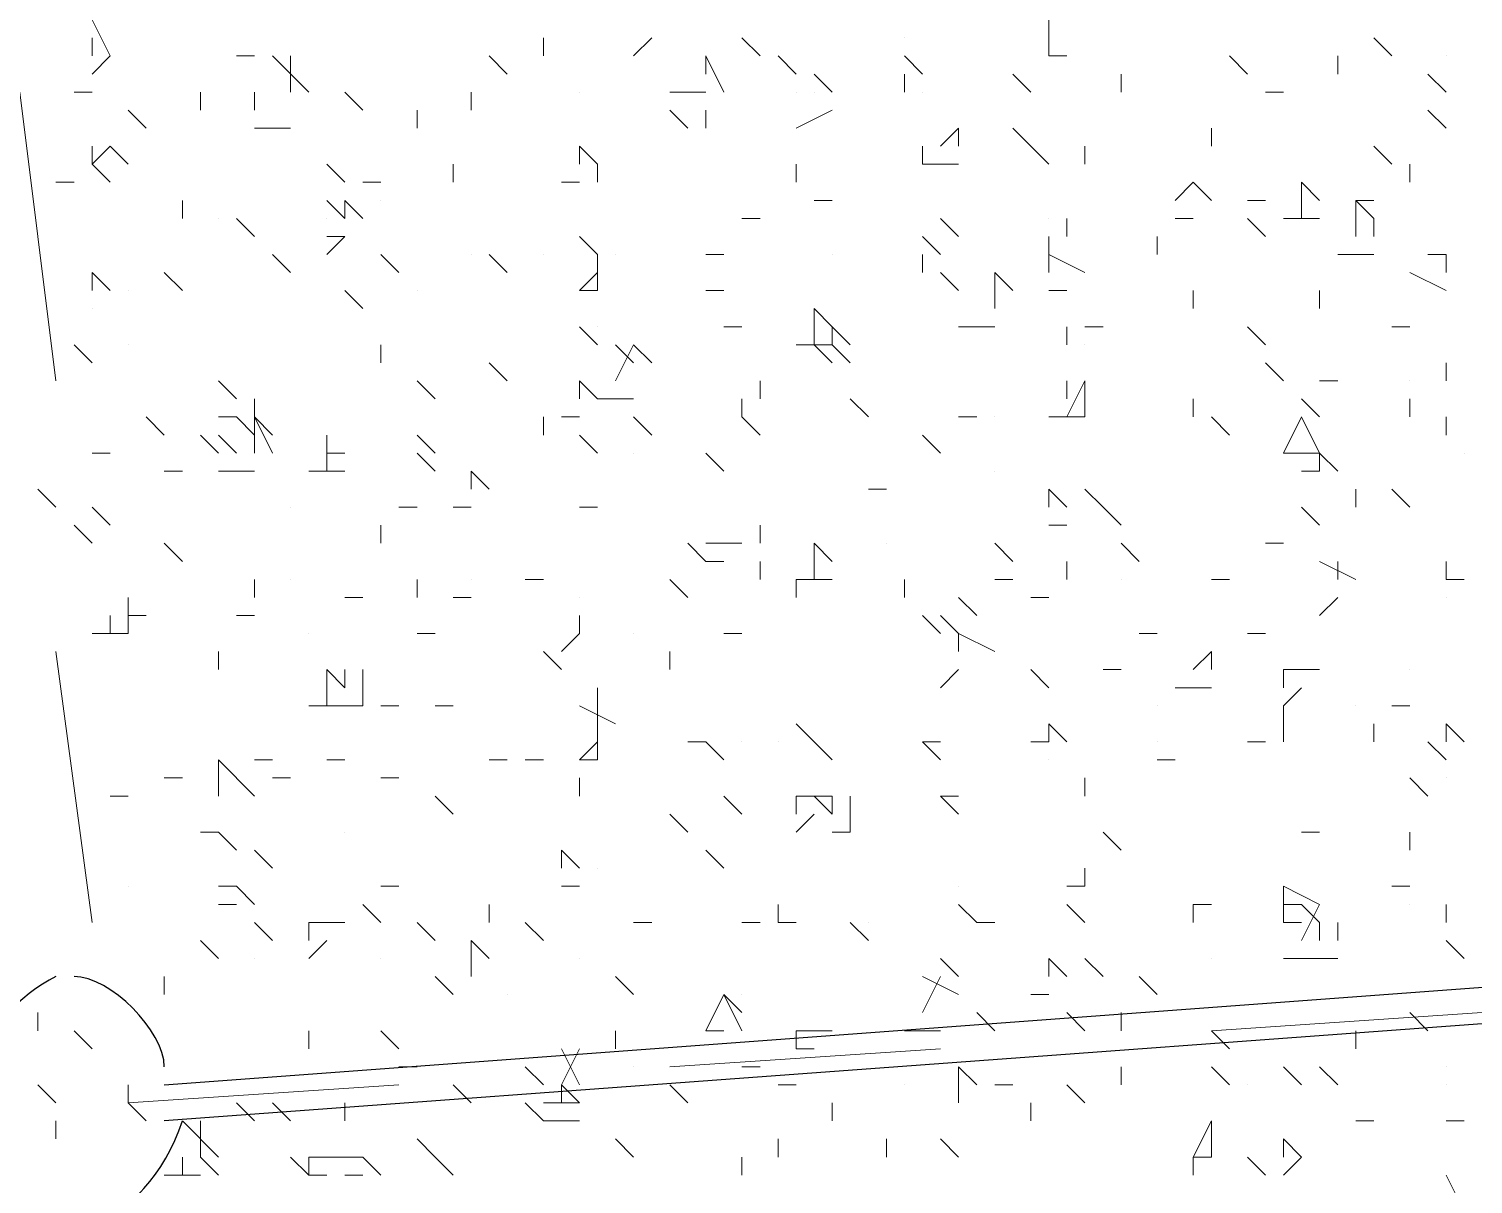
# Model space of a CAD drawing. Header units: millimetres. Extents: x 2928 to 3112, y 1220 to 1280.
# Drawn here: x 3000.6972 to 3000.9638, y 1264.4723 to 1264.6856 of the extents above; entities that cross this region are included whole.
import ezdxf

# ---------------------------------------------------------------- set-up
doc = ezdxf.new("R2010")
doc.units = ezdxf.units.MM

msp = doc.modelspace()

# ---------------------------------------------------------------- linework, layer by layer
at = {"color": 253, "linetype": 'Continuous', "lineweight": -2, "true_color": 0x9a9a9a}
for points in [[(3000.72217, 1264.49062), (3001.62218, 1264.55729), (3001.48551, 1266.46398), (3001.1255, 1266.43731), (3001.17217, 1265.82397), (3000.60883, 1265.78064)], [(3000.68883, 1264.47729), (2999.78549, 1264.41395), (2999.92549, 1262.50726), (3000.28216, 1262.53393), (3000.23883, 1263.14727), (3000.79883, 1263.18727), (3001.36218, 1263.2306), (3001.40884, 1262.61726), (3001.76551, 1262.64393), (3001.62551, 1264.55062), (3000.72217, 1264.48395)]]:
    msp.add_lwpolyline(points, dxfattribs=at)
at = {"color": 92, "linetype": 'Continuous', "lineweight": 5, "true_color": 0x00b800}
for points in [[(3000.70883, 1264.68729), (3000.71217, 1264.68062), (3000.71217, 1264.68062)], [(3000.8855, 1264.68729), (3000.8855, 1264.68396), (3000.8855, 1264.68396)], [(3000.70883, 1264.68396), (3000.70883, 1264.68062), (3000.70883, 1264.68062)], [(3000.79217, 1264.68062), (3000.79217, 1264.68396), (3000.79217, 1264.68396)], [(3000.80883, 1264.68062), (3000.81217, 1264.68396), (3000.81217, 1264.68396)], [(3000.83217, 1264.68062), (3000.82883, 1264.68396), (3000.82883, 1264.68396)], [(3000.8855, 1264.68062), (3000.8855, 1264.68396), (3000.8855, 1264.68396)], [(3000.94884, 1264.68062), (3000.9455, 1264.68396), (3000.9455, 1264.68396)], [(3000.70883, 1264.67729), (3000.71217, 1264.68062), (3000.71217, 1264.68062)], [(3000.73883, 1264.68062), (3000.7355, 1264.68062), (3000.7355, 1264.68062)], [(3000.74217, 1264.68062), (3000.74883, 1264.67396), (3000.74883, 1264.67396)], [(3000.7455, 1264.68062), (3000.7455, 1264.67396), (3000.7455, 1264.67396)], [(3000.7855, 1264.67729), (3000.78217, 1264.68062), (3000.78217, 1264.68062)], [(3000.82217, 1264.68062), (3000.8255, 1264.67396), (3000.8255, 1264.67396)], [(3000.82217, 1264.68062), (3000.82217, 1264.67729), (3000.82217, 1264.67729)], [(3000.83883, 1264.67729), (3000.8355, 1264.68062), (3000.8355, 1264.68062)], [(3000.86217, 1264.67729), (3000.85883, 1264.68062), (3000.85883, 1264.68062)], [(3000.8855, 1264.68062), (3000.88883, 1264.68062), (3000.88883, 1264.68062)], [(3000.92217, 1264.67729), (3000.91884, 1264.68062), (3000.91884, 1264.68062)], [(3000.93884, 1264.67729), (3000.93884, 1264.68062), (3000.93884, 1264.68062)], [(3000.84217, 1264.67729), (3000.8455, 1264.67396), (3000.8455, 1264.67396)], [(3000.85883, 1264.67396), (3000.85883, 1264.67729), (3000.85883, 1264.67729)], [(3000.88217, 1264.67396), (3000.87883, 1264.67729), (3000.87883, 1264.67729)], [(3000.89884, 1264.67396), (3000.89884, 1264.67729), (3000.89884, 1264.67729)], [(3000.95884, 1264.67396), (3000.9555, 1264.67729), (3000.9555, 1264.67729)], [(3000.70883, 1264.67396), (3000.7055, 1264.67396), (3000.7055, 1264.67396)], [(3000.72883, 1264.67062), (3000.72883, 1264.67396), (3000.72883, 1264.67396)], [(3000.73883, 1264.67062), (3000.73883, 1264.67396), (3000.73883, 1264.67396)], [(3000.75883, 1264.67062), (3000.7555, 1264.67396), (3000.7555, 1264.67396)], [(3000.77883, 1264.67062), (3000.77883, 1264.67396), (3000.77883, 1264.67396)], [(3000.81883, 1264.67396), (3000.8155, 1264.67396), (3000.8155, 1264.67396)], [(3000.81883, 1264.67396), (3000.82217, 1264.67396), (3000.82217, 1264.67396)], [(3000.92884, 1264.67396), (3000.9255, 1264.67396), (3000.9255, 1264.67396)], [(3000.71883, 1264.66729), (3000.7155, 1264.67062), (3000.7155, 1264.67062)], [(3000.76883, 1264.66729), (3000.76883, 1264.67062), (3000.76883, 1264.67062)], [(3000.81883, 1264.66729), (3000.8155, 1264.67062), (3000.8155, 1264.67062)], [(3000.82217, 1264.66729), (3000.82217, 1264.67062), (3000.82217, 1264.67062)], [(3000.83883, 1264.66729), (3000.8455, 1264.67062), (3000.8455, 1264.67062)], [(3000.95884, 1264.66729), (3000.9555, 1264.67062), (3000.9555, 1264.67062)], [(3000.73883, 1264.66729), (3000.7455, 1264.66729), (3000.7455, 1264.66729)], [(3000.86883, 1264.66729), (3000.8655, 1264.66396), (3000.8655, 1264.66396)], [(3000.86883, 1264.66729), (3000.86883, 1264.66396), (3000.86883, 1264.66396)], [(3000.88217, 1264.66396), (3000.87883, 1264.66729), (3000.87883, 1264.66729)], [(3000.9155, 1264.66396), (3000.9155, 1264.66729), (3000.9155, 1264.66729)], [(3000.71217, 1264.66396), (3000.70883, 1264.66062), (3000.70883, 1264.66062)], [(3000.70883, 1264.66062), (3000.70883, 1264.66396), (3000.70883, 1264.66396)], [(3000.71217, 1264.66396), (3000.7155, 1264.66062), (3000.7155, 1264.66062)], [(3000.79883, 1264.66396), (3000.80217, 1264.66062), (3000.80217, 1264.66062)], [(3000.79883, 1264.66396), (3000.79883, 1264.66062), (3000.79883, 1264.66062)], [(3000.86217, 1264.66062), (3000.86217, 1264.66396), (3000.86217, 1264.66396)], [(3000.8855, 1264.66062), (3000.88217, 1264.66396), (3000.88217, 1264.66396)], [(3000.89217, 1264.66062), (3000.89217, 1264.66396), (3000.89217, 1264.66396)], [(3000.94884, 1264.66062), (3000.9455, 1264.66396), (3000.9455, 1264.66396)], [(3000.70883, 1264.66062), (3000.71217, 1264.65729), (3000.71217, 1264.65729)], [(3000.7555, 1264.65729), (3000.75217, 1264.66062), (3000.75217, 1264.66062)], [(3000.7755, 1264.65729), (3000.7755, 1264.66062), (3000.7755, 1264.66062)], [(3000.80217, 1264.65729), (3000.80217, 1264.66062), (3000.80217, 1264.66062)], [(3000.83883, 1264.65729), (3000.83883, 1264.66062), (3000.83883, 1264.66062)], [(3000.86217, 1264.66062), (3000.86883, 1264.66062), (3000.86883, 1264.66062)], [(3000.95217, 1264.65729), (3000.95217, 1264.66062), (3000.95217, 1264.66062)], [(3000.7055, 1264.65729), (3000.70217, 1264.65729), (3000.70217, 1264.65729)], [(3000.76217, 1264.65729), (3000.75883, 1264.65729), (3000.75883, 1264.65729)], [(3000.7955, 1264.65729), (3000.79883, 1264.65729), (3000.79883, 1264.65729)], [(3000.91217, 1264.65729), (3000.90884, 1264.65396), (3000.90884, 1264.65396)], [(3000.91217, 1264.65729), (3000.9155, 1264.65396), (3000.9155, 1264.65396)], [(3000.93217, 1264.65729), (3000.9355, 1264.65396), (3000.9355, 1264.65396)], [(3000.93217, 1264.65729), (3000.93217, 1264.65062), (3000.93217, 1264.65062)], [(3000.7255, 1264.65062), (3000.7255, 1264.65396), (3000.7255, 1264.65396)], [(3000.75217, 1264.65396), (3000.7555, 1264.65062), (3000.7555, 1264.65062)], [(3000.7555, 1264.65396), (3000.75883, 1264.65062), (3000.75883, 1264.65062)], [(3000.7555, 1264.65396), (3000.7555, 1264.65062), (3000.7555, 1264.65062)], [(3000.8455, 1264.65396), (3000.84217, 1264.65396), (3000.84217, 1264.65396)], [(3000.9255, 1264.65396), (3000.92217, 1264.65396), (3000.92217, 1264.65396)], [(3000.94217, 1264.65396), (3000.9455, 1264.65062), (3000.9455, 1264.65062)], [(3000.94217, 1264.65396), (3000.94217, 1264.64729), (3000.94217, 1264.64729)], [(3000.9455, 1264.65396), (3000.94217, 1264.65396), (3000.94217, 1264.65396)], [(3000.73883, 1264.64729), (3000.7355, 1264.65062), (3000.7355, 1264.65062)], [(3000.83217, 1264.65062), (3000.82883, 1264.65062), (3000.82883, 1264.65062)], [(3000.86883, 1264.64729), (3000.8655, 1264.65062), (3000.8655, 1264.65062)], [(3000.88883, 1264.64729), (3000.88883, 1264.65062), (3000.88883, 1264.65062)], [(3000.90884, 1264.65062), (3000.91217, 1264.65062), (3000.91217, 1264.65062)], [(3000.9255, 1264.64729), (3000.92217, 1264.65062), (3000.92217, 1264.65062)], [(3000.92884, 1264.65062), (3000.9355, 1264.65062), (3000.9355, 1264.65062)], [(3000.9455, 1264.64729), (3000.9455, 1264.65062), (3000.9455, 1264.65062)], [(3000.75217, 1264.64396), (3000.7555, 1264.64729), (3000.7555, 1264.64729)], [(3000.75217, 1264.64729), (3000.7555, 1264.64729), (3000.7555, 1264.64729)], [(3000.80217, 1264.64396), (3000.79883, 1264.64729), (3000.79883, 1264.64729)], [(3000.8655, 1264.64396), (3000.86217, 1264.64729), (3000.86217, 1264.64729)], [(3000.8855, 1264.64396), (3000.8855, 1264.64729), (3000.8855, 1264.64729)], [(3000.9055, 1264.64396), (3000.9055, 1264.64729), (3000.9055, 1264.64729)], [(3000.7455, 1264.64062), (3000.74217, 1264.64396), (3000.74217, 1264.64396)], [(3000.7655, 1264.64062), (3000.76217, 1264.64396), (3000.76217, 1264.64396)], [(3000.7855, 1264.64062), (3000.78217, 1264.64396), (3000.78217, 1264.64396)], [(3000.80217, 1264.64396), (3000.80217, 1264.63729), (3000.80217, 1264.63729)], [(3000.8255, 1264.64396), (3000.82217, 1264.64396), (3000.82217, 1264.64396)], [(3000.86217, 1264.64062), (3000.86217, 1264.64396), (3000.86217, 1264.64396)], [(3000.8855, 1264.64396), (3000.89217, 1264.64062), (3000.89217, 1264.64062)], [(3000.8855, 1264.64396), (3000.8855, 1264.64062), (3000.8855, 1264.64062)], [(3000.93884, 1264.64396), (3000.9455, 1264.64396), (3000.9455, 1264.64396)], [(3000.95884, 1264.64396), (3000.9555, 1264.64396), (3000.9555, 1264.64396)], [(3000.95884, 1264.64396), (3000.9555, 1264.64396), (3000.9555, 1264.64396)], [(3000.95884, 1264.64396), (3000.95884, 1264.64062), (3000.95884, 1264.64062)], [(3000.70883, 1264.64062), (3000.71217, 1264.63729), (3000.71217, 1264.63729)], [(3000.70883, 1264.64062), (3000.70883, 1264.63729), (3000.70883, 1264.63729)], [(3000.7255, 1264.63729), (3000.72217, 1264.64062), (3000.72217, 1264.64062)], [(3000.80217, 1264.64062), (3000.79883, 1264.63729), (3000.79883, 1264.63729)], [(3000.86883, 1264.63729), (3000.8655, 1264.64062), (3000.8655, 1264.64062)], [(3000.8755, 1264.64062), (3000.87883, 1264.63729), (3000.87883, 1264.63729)], [(3000.8755, 1264.64062), (3000.8755, 1264.63396), (3000.8755, 1264.63396)], [(3000.95217, 1264.64062), (3000.95884, 1264.63729), (3000.95884, 1264.63729)], [(3000.75883, 1264.63396), (3000.7555, 1264.63729), (3000.7555, 1264.63729)], [(3000.79883, 1264.63729), (3000.80217, 1264.63729), (3000.80217, 1264.63729)], [(3000.8255, 1264.63729), (3000.82217, 1264.63729), (3000.82217, 1264.63729)], [(3000.8855, 1264.63729), (3000.88883, 1264.63729), (3000.88883, 1264.63729)], [(3000.91217, 1264.63396), (3000.91217, 1264.63729), (3000.91217, 1264.63729)], [(3000.9355, 1264.63396), (3000.9355, 1264.63729), (3000.9355, 1264.63729)], [(3000.84217, 1264.63396), (3000.8455, 1264.63062), (3000.8455, 1264.63062)], [(3000.84217, 1264.63396), (3000.84217, 1264.62729), (3000.84217, 1264.62729)], [(3000.80217, 1264.62729), (3000.79883, 1264.63062), (3000.79883, 1264.63062)], [(3000.82883, 1264.63062), (3000.8255, 1264.63062), (3000.8255, 1264.63062)], [(3000.8455, 1264.63062), (3000.84883, 1264.62729), (3000.84883, 1264.62729)], [(3000.8455, 1264.63062), (3000.8455, 1264.62729), (3000.8455, 1264.62729)], [(3000.86883, 1264.63062), (3000.8755, 1264.63062), (3000.8755, 1264.63062)], [(3000.88883, 1264.62729), (3000.88883, 1264.63062), (3000.88883, 1264.63062)], [(3000.8955, 1264.63062), (3000.89217, 1264.63062), (3000.89217, 1264.63062)], [(3000.9255, 1264.62729), (3000.92217, 1264.63062), (3000.92217, 1264.63062)], [(3000.95217, 1264.63062), (3000.94884, 1264.63062), (3000.94884, 1264.63062)], [(3000.70883, 1264.62395), (3000.7055, 1264.62729), (3000.7055, 1264.62729)], [(3000.76217, 1264.62395), (3000.76217, 1264.62729), (3000.76217, 1264.62729)], [(3000.8055, 1264.62729), (3000.80883, 1264.62395), (3000.80883, 1264.62395)], [(3000.80883, 1264.62729), (3000.8055, 1264.62062), (3000.8055, 1264.62062)], [(3000.81217, 1264.62395), (3000.80883, 1264.62729), (3000.80883, 1264.62729)], [(3000.83883, 1264.62729), (3000.8455, 1264.62729), (3000.8455, 1264.62729)], [(3000.84217, 1264.62729), (3000.8455, 1264.62395), (3000.8455, 1264.62395)], [(3000.84883, 1264.62395), (3000.8455, 1264.62729), (3000.8455, 1264.62729)], [(3000.7855, 1264.62062), (3000.78217, 1264.62395), (3000.78217, 1264.62395)], [(3000.92884, 1264.62062), (3000.9255, 1264.62395), (3000.9255, 1264.62395)], [(3000.95884, 1264.62062), (3000.95884, 1264.62395), (3000.95884, 1264.62395)], [(3000.7355, 1264.61729), (3000.73217, 1264.62062), (3000.73217, 1264.62062)], [(3000.77217, 1264.61729), (3000.76883, 1264.62062), (3000.76883, 1264.62062)], [(3000.79883, 1264.62062), (3000.80217, 1264.61729), (3000.80217, 1264.61729)], [(3000.79883, 1264.62062), (3000.79883, 1264.61729), (3000.79883, 1264.61729)], [(3000.83217, 1264.61729), (3000.83217, 1264.62062), (3000.83217, 1264.62062)], [(3000.89217, 1264.62062), (3000.88883, 1264.61395), (3000.88883, 1264.61395)], [(3000.88883, 1264.61729), (3000.88883, 1264.62062), (3000.88883, 1264.62062)], [(3000.89217, 1264.62062), (3000.89217, 1264.61395), (3000.89217, 1264.61395)], [(3000.93884, 1264.62062), (3000.9355, 1264.62062), (3000.9355, 1264.62062)], [(3000.73883, 1264.61395), (3000.73883, 1264.61729), (3000.73883, 1264.61729)], [(3000.80217, 1264.61729), (3000.80883, 1264.61729), (3000.80883, 1264.61729)], [(3000.82883, 1264.61395), (3000.82883, 1264.61729), (3000.82883, 1264.61729)], [(3000.85217, 1264.61395), (3000.84883, 1264.61729), (3000.84883, 1264.61729)], [(3000.91217, 1264.61395), (3000.91217, 1264.61729), (3000.91217, 1264.61729)], [(3000.9355, 1264.61395), (3000.93217, 1264.61729), (3000.93217, 1264.61729)], [(3000.95217, 1264.61395), (3000.95217, 1264.61729), (3000.95217, 1264.61729)], [(3000.72217, 1264.61062), (3000.71883, 1264.61395), (3000.71883, 1264.61395)], [(3000.7355, 1264.61395), (3000.73217, 1264.61395), (3000.73217, 1264.61395)], [(3000.7355, 1264.61395), (3000.73883, 1264.61062), (3000.73883, 1264.61062)], [(3000.73883, 1264.61395), (3000.74217, 1264.60729), (3000.74217, 1264.60729)], [(3000.73883, 1264.61395), (3000.73883, 1264.60729), (3000.73883, 1264.60729)], [(3000.74217, 1264.61062), (3000.73883, 1264.61395), (3000.73883, 1264.61395)], [(3000.79217, 1264.61062), (3000.79217, 1264.61395), (3000.79217, 1264.61395)], [(3000.7955, 1264.61395), (3000.79883, 1264.61395), (3000.79883, 1264.61395)], [(3000.81217, 1264.61062), (3000.80883, 1264.61395), (3000.80883, 1264.61395)], [(3000.83217, 1264.61062), (3000.82883, 1264.61395), (3000.82883, 1264.61395)], [(3000.87217, 1264.61395), (3000.86883, 1264.61395), (3000.86883, 1264.61395)], [(3000.8855, 1264.61395), (3000.89217, 1264.61395), (3000.89217, 1264.61395)], [(3000.91884, 1264.61062), (3000.9155, 1264.61395), (3000.9155, 1264.61395)], [(3000.93217, 1264.61395), (3000.92884, 1264.60729), (3000.92884, 1264.60729)], [(3000.93217, 1264.61395), (3000.9355, 1264.60729), (3000.9355, 1264.60729)], [(3000.95884, 1264.61062), (3000.95884, 1264.61395), (3000.95884, 1264.61395)], [(3000.73217, 1264.60729), (3000.72883, 1264.61062), (3000.72883, 1264.61062)], [(3000.73217, 1264.61062), (3000.7355, 1264.60729), (3000.7355, 1264.60729)], [(3000.75217, 1264.60729), (3000.75217, 1264.61062), (3000.75217, 1264.61062)], [(3000.77217, 1264.60729), (3000.76883, 1264.61062), (3000.76883, 1264.61062)], [(3000.80217, 1264.60729), (3000.79883, 1264.61062), (3000.79883, 1264.61062)], [(3000.8655, 1264.60729), (3000.86217, 1264.61062), (3000.86217, 1264.61062)], [(3000.71217, 1264.60729), (3000.70883, 1264.60729), (3000.70883, 1264.60729)], [(3000.75217, 1264.60729), (3000.7555, 1264.60729), (3000.7555, 1264.60729)], [(3000.75217, 1264.60729), (3000.75217, 1264.60395), (3000.75217, 1264.60395)], [(3000.77217, 1264.60395), (3000.76883, 1264.60729), (3000.76883, 1264.60729)], [(3000.8255, 1264.60395), (3000.82217, 1264.60729), (3000.82217, 1264.60729)], [(3000.92884, 1264.60729), (3000.9355, 1264.60729), (3000.9355, 1264.60729)], [(3000.9355, 1264.60729), (3000.93884, 1264.60395), (3000.93884, 1264.60395)], [(3000.9355, 1264.60729), (3000.9355, 1264.60395), (3000.9355, 1264.60395)], [(3000.7255, 1264.60395), (3000.72217, 1264.60395), (3000.72217, 1264.60395)], [(3000.73217, 1264.60395), (3000.73883, 1264.60395), (3000.73883, 1264.60395)], [(3000.74883, 1264.60395), (3000.7555, 1264.60395), (3000.7555, 1264.60395)], [(3000.77883, 1264.60395), (3000.78217, 1264.60062), (3000.78217, 1264.60062)], [(3000.77883, 1264.60395), (3000.77883, 1264.60062), (3000.77883, 1264.60062)], [(3000.93217, 1264.60395), (3000.9355, 1264.60395), (3000.9355, 1264.60395)], [(3000.8555, 1264.60062), (3000.85217, 1264.60062), (3000.85217, 1264.60062)], [(3000.8855, 1264.60062), (3000.88883, 1264.59729), (3000.88883, 1264.59729)], [(3000.8855, 1264.60062), (3000.8855, 1264.59729), (3000.8855, 1264.59729)], [(3000.8955, 1264.59729), (3000.89217, 1264.60062), (3000.89217, 1264.60062)], [(3000.94217, 1264.59729), (3000.94217, 1264.60062), (3000.94217, 1264.60062)], [(3000.95217, 1264.59729), (3000.94884, 1264.60062), (3000.94884, 1264.60062)], [(3000.70883, 1264.59729), (3000.71217, 1264.59395), (3000.71217, 1264.59395)], [(3000.76883, 1264.59729), (3000.7655, 1264.59729), (3000.7655, 1264.59729)], [(3000.7755, 1264.59729), (3000.77883, 1264.59729), (3000.77883, 1264.59729)], [(3000.80217, 1264.59729), (3000.79883, 1264.59729), (3000.79883, 1264.59729)], [(3000.89884, 1264.59395), (3000.8955, 1264.59729), (3000.8955, 1264.59729)], [(3000.9355, 1264.59395), (3000.93217, 1264.59729), (3000.93217, 1264.59729)], [(3000.70883, 1264.59062), (3000.7055, 1264.59395), (3000.7055, 1264.59395)], [(3000.76217, 1264.59062), (3000.76217, 1264.59395), (3000.76217, 1264.59395)], [(3000.83217, 1264.59062), (3000.83217, 1264.59395), (3000.83217, 1264.59395)], [(3000.8855, 1264.59395), (3000.88883, 1264.59395), (3000.88883, 1264.59395)], [(3000.7255, 1264.58729), (3000.72217, 1264.59062), (3000.72217, 1264.59062)], [(3000.82217, 1264.58729), (3000.81883, 1264.59062), (3000.81883, 1264.59062)], [(3000.8255, 1264.59062), (3000.82217, 1264.59062), (3000.82217, 1264.59062)], [(3000.8255, 1264.59062), (3000.82883, 1264.59062), (3000.82883, 1264.59062)], [(3000.84217, 1264.59062), (3000.8455, 1264.58729), (3000.8455, 1264.58729)], [(3000.84217, 1264.59062), (3000.84217, 1264.58395), (3000.84217, 1264.58395)], [(3000.87883, 1264.58729), (3000.8755, 1264.59062), (3000.8755, 1264.59062)], [(3000.90217, 1264.58729), (3000.89884, 1264.59062), (3000.89884, 1264.59062)], [(3000.92884, 1264.59062), (3000.9255, 1264.59062), (3000.9255, 1264.59062)], [(3000.82217, 1264.58729), (3000.8255, 1264.58729), (3000.8255, 1264.58729)], [(3000.83217, 1264.58395), (3000.83217, 1264.58729), (3000.83217, 1264.58729)], [(3000.88883, 1264.58395), (3000.88883, 1264.58729), (3000.88883, 1264.58729)], [(3000.9355, 1264.58729), (3000.94217, 1264.58395), (3000.94217, 1264.58395)], [(3000.93884, 1264.58729), (3000.93884, 1264.58395), (3000.93884, 1264.58395)], [(3000.93884, 1264.58395), (3000.93884, 1264.58729), (3000.93884, 1264.58729)], [(3000.95884, 1264.58395), (3000.95884, 1264.58729), (3000.95884, 1264.58729)], [(3000.73883, 1264.58062), (3000.73883, 1264.58395), (3000.73883, 1264.58395)], [(3000.76883, 1264.58062), (3000.76883, 1264.58395), (3000.76883, 1264.58395)], [(3000.79217, 1264.58395), (3000.78883, 1264.58395), (3000.78883, 1264.58395)], [(3000.81883, 1264.58062), (3000.8155, 1264.58395), (3000.8155, 1264.58395)], [(3000.83883, 1264.58395), (3000.8455, 1264.58395), (3000.8455, 1264.58395)], [(3000.83883, 1264.58062), (3000.83883, 1264.58395), (3000.83883, 1264.58395)], [(3000.85883, 1264.58062), (3000.85883, 1264.58395), (3000.85883, 1264.58395)], [(3000.87883, 1264.58395), (3000.8755, 1264.58395), (3000.8755, 1264.58395)], [(3000.91884, 1264.58395), (3000.9155, 1264.58395), (3000.9155, 1264.58395)], [(3000.96217, 1264.58395), (3000.95884, 1264.58395), (3000.95884, 1264.58395)], [(3000.7155, 1264.58062), (3000.7155, 1264.57395), (3000.7155, 1264.57395)], [(3000.75883, 1264.58062), (3000.7555, 1264.58062), (3000.7555, 1264.58062)], [(3000.77883, 1264.58062), (3000.7755, 1264.58062), (3000.7755, 1264.58062)], [(3000.86883, 1264.58062), (3000.87217, 1264.57729), (3000.87217, 1264.57729)], [(3000.8855, 1264.58062), (3000.88217, 1264.58062), (3000.88217, 1264.58062)], [(3000.9355, 1264.57729), (3000.93884, 1264.58062), (3000.93884, 1264.58062)], [(3000.71217, 1264.57729), (3000.71217, 1264.57395), (3000.71217, 1264.57395)], [(3000.71883, 1264.57729), (3000.7155, 1264.57729), (3000.7155, 1264.57729)], [(3000.73883, 1264.57729), (3000.7355, 1264.57729), (3000.7355, 1264.57729)], [(3000.79883, 1264.57729), (3000.79883, 1264.57395), (3000.79883, 1264.57395)], [(3000.79883, 1264.57729), (3000.79883, 1264.57395), (3000.79883, 1264.57395)], [(3000.8655, 1264.57395), (3000.86217, 1264.57729), (3000.86217, 1264.57729)], [(3000.8655, 1264.57729), (3000.86883, 1264.57395), (3000.86883, 1264.57395)], [(3000.70883, 1264.57395), (3000.7155, 1264.57395), (3000.7155, 1264.57395)], [(3000.77217, 1264.57395), (3000.76883, 1264.57395), (3000.76883, 1264.57395)], [(3000.7955, 1264.57062), (3000.79883, 1264.57395), (3000.79883, 1264.57395)], [(3000.82883, 1264.57395), (3000.8255, 1264.57395), (3000.8255, 1264.57395)], [(3000.86883, 1264.57395), (3000.8755, 1264.57062), (3000.8755, 1264.57062)], [(3000.86883, 1264.57395), (3000.86883, 1264.57062), (3000.86883, 1264.57062)], [(3000.9055, 1264.57395), (3000.90217, 1264.57395), (3000.90217, 1264.57395)], [(3000.9255, 1264.57395), (3000.92217, 1264.57395), (3000.92217, 1264.57395)], [(3000.73217, 1264.56729), (3000.73217, 1264.57062), (3000.73217, 1264.57062)], [(3000.7955, 1264.56729), (3000.79217, 1264.57062), (3000.79217, 1264.57062)], [(3000.8155, 1264.56729), (3000.8155, 1264.57062), (3000.8155, 1264.57062)], [(3000.9155, 1264.57062), (3000.91217, 1264.56729), (3000.91217, 1264.56729)], [(3000.9155, 1264.57062), (3000.9155, 1264.56729), (3000.9155, 1264.56729)], [(3000.75217, 1264.56729), (3000.7555, 1264.56395), (3000.7555, 1264.56395)], [(3000.75217, 1264.56729), (3000.75217, 1264.56062), (3000.75217, 1264.56062)], [(3000.7555, 1264.56729), (3000.7555, 1264.56395), (3000.7555, 1264.56395)], [(3000.75883, 1264.56729), (3000.75883, 1264.56062), (3000.75883, 1264.56062)], [(3000.8655, 1264.56395), (3000.86883, 1264.56729), (3000.86883, 1264.56729)], [(3000.8855, 1264.56395), (3000.88217, 1264.56729), (3000.88217, 1264.56729)], [(3000.89884, 1264.56729), (3000.8955, 1264.56729), (3000.8955, 1264.56729)], [(3000.92884, 1264.56729), (3000.9355, 1264.56729), (3000.9355, 1264.56729)], [(3000.92884, 1264.56729), (3000.92884, 1264.56395), (3000.92884, 1264.56395)], [(3000.80217, 1264.56062), (3000.80217, 1264.56395), (3000.80217, 1264.56395)], [(3000.90884, 1264.56395), (3000.9155, 1264.56395), (3000.9155, 1264.56395)], [(3000.92884, 1264.56062), (3000.93217, 1264.56395), (3000.93217, 1264.56395)], [(3000.74883, 1264.56062), (3000.7555, 1264.56062), (3000.7555, 1264.56062)], [(3000.7555, 1264.56062), (3000.75883, 1264.56062), (3000.75883, 1264.56062)], [(3000.7655, 1264.56062), (3000.76217, 1264.56062), (3000.76217, 1264.56062)], [(3000.7755, 1264.56062), (3000.77217, 1264.56062), (3000.77217, 1264.56062)], [(3000.79883, 1264.56062), (3000.8055, 1264.55729), (3000.8055, 1264.55729)], [(3000.80217, 1264.56062), (3000.80217, 1264.55395), (3000.80217, 1264.55395)], [(3000.92884, 1264.55729), (3000.92884, 1264.56062), (3000.92884, 1264.56062)], [(3000.95217, 1264.56062), (3000.94884, 1264.56062), (3000.94884, 1264.56062)], [(3000.84217, 1264.55395), (3000.83883, 1264.55729), (3000.83883, 1264.55729)], [(3000.8855, 1264.55729), (3000.88883, 1264.55395), (3000.88883, 1264.55395)], [(3000.8855, 1264.55729), (3000.8855, 1264.55395), (3000.8855, 1264.55395)], [(3000.92884, 1264.55395), (3000.92884, 1264.55729), (3000.92884, 1264.55729)], [(3000.9455, 1264.55395), (3000.9455, 1264.55729), (3000.9455, 1264.55729)], [(3000.95884, 1264.55729), (3000.96217, 1264.55395), (3000.96217, 1264.55395)], [(3000.95884, 1264.55729), (3000.95884, 1264.55395), (3000.95884, 1264.55395)], [(3000.79883, 1264.55062), (3000.80217, 1264.55395), (3000.80217, 1264.55395)], [(3000.80217, 1264.55395), (3000.80217, 1264.55062), (3000.80217, 1264.55062)], [(3000.80217, 1264.55395), (3000.80217, 1264.55062), (3000.80217, 1264.55062)], [(3000.82217, 1264.55395), (3000.81883, 1264.55395), (3000.81883, 1264.55395)], [(3000.8255, 1264.55062), (3000.82217, 1264.55395), (3000.82217, 1264.55395)], [(3000.8455, 1264.55062), (3000.84217, 1264.55395), (3000.84217, 1264.55395)], [(3000.8655, 1264.55062), (3000.86217, 1264.55395), (3000.86217, 1264.55395)], [(3000.8655, 1264.55395), (3000.86217, 1264.55395), (3000.86217, 1264.55395)], [(3000.8855, 1264.55395), (3000.88217, 1264.55395), (3000.88217, 1264.55395)], [(3000.9255, 1264.55395), (3000.92217, 1264.55395), (3000.92217, 1264.55395)], [(3000.9555, 1264.55395), (3000.95884, 1264.55062), (3000.95884, 1264.55062)], [(3000.73217, 1264.55062), (3000.73883, 1264.54395), (3000.73883, 1264.54395)], [(3000.73217, 1264.55062), (3000.73217, 1264.54395), (3000.73217, 1264.54395)], [(3000.74217, 1264.55062), (3000.73883, 1264.55062), (3000.73883, 1264.55062)], [(3000.7555, 1264.55062), (3000.75217, 1264.55062), (3000.75217, 1264.55062)], [(3000.7855, 1264.55062), (3000.78217, 1264.55062), (3000.78217, 1264.55062)], [(3000.79217, 1264.55062), (3000.78883, 1264.55062), (3000.78883, 1264.55062)], [(3000.79883, 1264.55062), (3000.80217, 1264.55062), (3000.80217, 1264.55062)], [(3000.90884, 1264.55062), (3000.9055, 1264.55062), (3000.9055, 1264.55062)], [(3000.7255, 1264.54729), (3000.72217, 1264.54729), (3000.72217, 1264.54729)], [(3000.7455, 1264.54729), (3000.74217, 1264.54729), (3000.74217, 1264.54729)], [(3000.7655, 1264.54729), (3000.76217, 1264.54729), (3000.76217, 1264.54729)], [(3000.79883, 1264.54395), (3000.79883, 1264.54729), (3000.79883, 1264.54729)], [(3000.89217, 1264.54395), (3000.89217, 1264.54729), (3000.89217, 1264.54729)], [(3000.9555, 1264.54395), (3000.95217, 1264.54729), (3000.95217, 1264.54729)], [(3000.7155, 1264.54395), (3000.71217, 1264.54395), (3000.71217, 1264.54395)], [(3000.7755, 1264.54062), (3000.77217, 1264.54395), (3000.77217, 1264.54395)], [(3000.82883, 1264.54062), (3000.8255, 1264.54395), (3000.8255, 1264.54395)], [(3000.83883, 1264.54395), (3000.8455, 1264.54395), (3000.8455, 1264.54395)], [(3000.83883, 1264.54395), (3000.83883, 1264.54062), (3000.83883, 1264.54062)], [(3000.8455, 1264.54062), (3000.84217, 1264.54395), (3000.84217, 1264.54395)], [(3000.8455, 1264.54395), (3000.8455, 1264.54062), (3000.8455, 1264.54062)], [(3000.84883, 1264.54395), (3000.84883, 1264.53729), (3000.84883, 1264.53729)], [(3000.86883, 1264.54062), (3000.8655, 1264.54395), (3000.8655, 1264.54395)], [(3000.86883, 1264.54395), (3000.8655, 1264.54395), (3000.8655, 1264.54395)], [(3000.81883, 1264.53729), (3000.8155, 1264.54062), (3000.8155, 1264.54062)], [(3000.83883, 1264.53729), (3000.84217, 1264.54062), (3000.84217, 1264.54062)], [(3000.72883, 1264.53729), (3000.73217, 1264.53729), (3000.73217, 1264.53729)], [(3000.7355, 1264.53395), (3000.73217, 1264.53729), (3000.73217, 1264.53729)], [(3000.8455, 1264.53729), (3000.84883, 1264.53729), (3000.84883, 1264.53729)], [(3000.89884, 1264.53395), (3000.8955, 1264.53729), (3000.8955, 1264.53729)], [(3000.9355, 1264.53729), (3000.93217, 1264.53729), (3000.93217, 1264.53729)], [(3000.95217, 1264.53395), (3000.95217, 1264.53729), (3000.95217, 1264.53729)], [(3000.74217, 1264.53062), (3000.73883, 1264.53395), (3000.73883, 1264.53395)], [(3000.7955, 1264.53395), (3000.79883, 1264.53062), (3000.79883, 1264.53062)], [(3000.7955, 1264.53395), (3000.7955, 1264.53062), (3000.7955, 1264.53062)], [(3000.8255, 1264.53062), (3000.82217, 1264.53395), (3000.82217, 1264.53395)], [(3000.89217, 1264.53062), (3000.89217, 1264.52729), (3000.89217, 1264.52729)], [(3000.89217, 1264.53062), (3000.89217, 1264.52729), (3000.89217, 1264.52729)], [(3000.7355, 1264.52729), (3000.73217, 1264.52729), (3000.73217, 1264.52729)], [(3000.7355, 1264.52729), (3000.73883, 1264.52395), (3000.73883, 1264.52395)], [(3000.7655, 1264.52729), (3000.76217, 1264.52729), (3000.76217, 1264.52729)], [(3000.7955, 1264.52729), (3000.79883, 1264.52729), (3000.79883, 1264.52729)], [(3000.88883, 1264.52729), (3000.89217, 1264.52729), (3000.89217, 1264.52729)], [(3000.89217, 1264.52729), (3000.88883, 1264.52729), (3000.88883, 1264.52729)], [(3000.92884, 1264.52729), (3000.9355, 1264.52395), (3000.9355, 1264.52395)], [(3000.92884, 1264.52729), (3000.92884, 1264.52062), (3000.92884, 1264.52062)], [(3000.95217, 1264.52729), (3000.94884, 1264.52729), (3000.94884, 1264.52729)], [(3000.73217, 1264.52395), (3000.7355, 1264.52395), (3000.7355, 1264.52395)], [(3000.76217, 1264.52062), (3000.75883, 1264.52395), (3000.75883, 1264.52395)], [(3000.78217, 1264.52062), (3000.78217, 1264.52395), (3000.78217, 1264.52395)], [(3000.8355, 1264.52062), (3000.8355, 1264.52395), (3000.8355, 1264.52395)], [(3000.87217, 1264.52062), (3000.86883, 1264.52395), (3000.86883, 1264.52395)], [(3000.89217, 1264.52062), (3000.88883, 1264.52395), (3000.88883, 1264.52395)], [(3000.89217, 1264.52062), (3000.88883, 1264.52395), (3000.88883, 1264.52395)], [(3000.91217, 1264.52062), (3000.91217, 1264.52395), (3000.91217, 1264.52395)], [(3000.9155, 1264.52395), (3000.91217, 1264.52395), (3000.91217, 1264.52395)], [(3000.93217, 1264.52395), (3000.92884, 1264.52395), (3000.92884, 1264.52395)], [(3000.93217, 1264.52395), (3000.9355, 1264.52062), (3000.9355, 1264.52062)], [(3000.9355, 1264.52395), (3000.93217, 1264.51729), (3000.93217, 1264.51729)], [(3000.95884, 1264.52062), (3000.95884, 1264.52395), (3000.95884, 1264.52395)], [(3000.74217, 1264.51729), (3000.73883, 1264.52062), (3000.73883, 1264.52062)], [(3000.74883, 1264.52062), (3000.7555, 1264.52062), (3000.7555, 1264.52062)], [(3000.74883, 1264.52062), (3000.74883, 1264.51729), (3000.74883, 1264.51729)], [(3000.74883, 1264.51729), (3000.74883, 1264.52062), (3000.74883, 1264.52062)], [(3000.77217, 1264.51729), (3000.76883, 1264.52062), (3000.76883, 1264.52062)], [(3000.79217, 1264.51729), (3000.78883, 1264.52062), (3000.78883, 1264.52062)], [(3000.81217, 1264.52062), (3000.80883, 1264.52062), (3000.80883, 1264.52062)], [(3000.83217, 1264.52062), (3000.82883, 1264.52062), (3000.82883, 1264.52062)], [(3000.83883, 1264.52062), (3000.8355, 1264.52062), (3000.8355, 1264.52062)], [(3000.85217, 1264.51729), (3000.84883, 1264.52062), (3000.84883, 1264.52062)], [(3000.8755, 1264.52062), (3000.87217, 1264.52062), (3000.87217, 1264.52062)], [(3000.92884, 1264.52062), (3000.93217, 1264.52062), (3000.93217, 1264.52062)], [(3000.9355, 1264.52062), (3000.9355, 1264.51729), (3000.9355, 1264.51729)], [(3000.93884, 1264.52062), (3000.93884, 1264.51729), (3000.93884, 1264.51729)], [(3000.73217, 1264.51395), (3000.72883, 1264.51729), (3000.72883, 1264.51729)], [(3000.74883, 1264.51395), (3000.75217, 1264.51729), (3000.75217, 1264.51729)], [(3000.77883, 1264.51729), (3000.78217, 1264.51395), (3000.78217, 1264.51395)], [(3000.77883, 1264.51729), (3000.77883, 1264.51395), (3000.77883, 1264.51395)], [(3000.96217, 1264.51395), (3000.95884, 1264.51729), (3000.95884, 1264.51729)], [(3000.77883, 1264.51395), (3000.77883, 1264.51062), (3000.77883, 1264.51062)], [(3000.86883, 1264.51062), (3000.8655, 1264.51395), (3000.8655, 1264.51395)], [(3000.8855, 1264.51395), (3000.88883, 1264.51062), (3000.88883, 1264.51062)], [(3000.8855, 1264.51395), (3000.8855, 1264.51062), (3000.8855, 1264.51062)], [(3000.8955, 1264.51062), (3000.89217, 1264.51395), (3000.89217, 1264.51395)], [(3000.92884, 1264.51395), (3000.9355, 1264.51395), (3000.9355, 1264.51395)], [(3000.9355, 1264.51395), (3000.93884, 1264.51395), (3000.93884, 1264.51395)], [(3000.72217, 1264.50729), (3000.72217, 1264.51062), (3000.72217, 1264.51062)], [(3000.7755, 1264.50729), (3000.77217, 1264.51062), (3000.77217, 1264.51062)], [(3000.80883, 1264.50729), (3000.8055, 1264.51062), (3000.8055, 1264.51062)], [(3000.86217, 1264.51062), (3000.86883, 1264.50729), (3000.86883, 1264.50729)], [(3000.8655, 1264.51062), (3000.86217, 1264.50395), (3000.86217, 1264.50395)], [(3000.9055, 1264.50729), (3000.90217, 1264.51062), (3000.90217, 1264.51062)], [(3000.8255, 1264.50729), (3000.82217, 1264.50062), (3000.82217, 1264.50062)], [(3000.8255, 1264.50729), (3000.82883, 1264.50062), (3000.82883, 1264.50062)], [(3000.82883, 1264.50395), (3000.8255, 1264.50729), (3000.8255, 1264.50729)], [(3000.88217, 1264.50729), (3000.8855, 1264.50729), (3000.8855, 1264.50729)], [(3000.69883, 1264.50062), (3000.69883, 1264.50395), (3000.69883, 1264.50395)], [(3000.8755, 1264.50062), (3000.87217, 1264.50395), (3000.87217, 1264.50395)], [(3000.89884, 1264.50062), (3000.89884, 1264.50395), (3000.89884, 1264.50395)], [(3000.9555, 1264.50062), (3000.95217, 1264.50395), (3000.95217, 1264.50395)], [(3000.74883, 1264.49729), (3000.74883, 1264.50062), (3000.74883, 1264.50062)], [(3000.7655, 1264.49729), (3000.76217, 1264.50062), (3000.76217, 1264.50062)], [(3000.8055, 1264.49729), (3000.8055, 1264.50062), (3000.8055, 1264.50062)], [(3000.82217, 1264.50062), (3000.8255, 1264.50062), (3000.8255, 1264.50062)], [(3000.83883, 1264.50062), (3000.8455, 1264.50062), (3000.8455, 1264.50062)], [(3000.83883, 1264.50062), (3000.83883, 1264.49729), (3000.83883, 1264.49729)], [(3000.85883, 1264.50062), (3000.8655, 1264.50062), (3000.8655, 1264.50062)], [(3000.91884, 1264.49729), (3000.9155, 1264.50062), (3000.9155, 1264.50062)], [(3000.94217, 1264.49729), (3000.94217, 1264.50062), (3000.94217, 1264.50062)], [(3000.7955, 1264.49729), (3000.79883, 1264.49062), (3000.79883, 1264.49062)], [(3000.79883, 1264.49729), (3000.7955, 1264.49062), (3000.7955, 1264.49062)], [(3000.83883, 1264.49729), (3000.84217, 1264.49729), (3000.84217, 1264.49729)], [(3000.76883, 1264.49395), (3000.7655, 1264.49395), (3000.7655, 1264.49395)], [(3000.83217, 1264.49395), (3000.82883, 1264.49395), (3000.82883, 1264.49395)], [(3000.86883, 1264.49395), (3000.87217, 1264.49062), (3000.87217, 1264.49062)], [(3000.86883, 1264.49395), (3000.86883, 1264.49062), (3000.86883, 1264.49062)], [(3000.89884, 1264.49062), (3000.89884, 1264.49395), (3000.89884, 1264.49395)], [(3000.91884, 1264.49062), (3000.9155, 1264.49395), (3000.9155, 1264.49395)], [(3000.93217, 1264.49062), (3000.92884, 1264.49395), (3000.92884, 1264.49395)], [(3000.93884, 1264.49062), (3000.9355, 1264.49395), (3000.9355, 1264.49395)], [(3000.70217, 1264.48729), (3000.69883, 1264.49062), (3000.69883, 1264.49062)], [(3000.7155, 1264.49062), (3000.7155, 1264.48729), (3000.7155, 1264.48729)], [(3000.77883, 1264.48729), (3000.7755, 1264.49062), (3000.7755, 1264.49062)], [(3000.7955, 1264.49062), (3000.79883, 1264.48729), (3000.79883, 1264.48729)], [(3000.7955, 1264.49062), (3000.7955, 1264.48729), (3000.7955, 1264.48729)], [(3000.79883, 1264.48729), (3000.7955, 1264.49062), (3000.7955, 1264.49062)], [(3000.81883, 1264.48729), (3000.8155, 1264.49062), (3000.8155, 1264.49062)], [(3000.83883, 1264.49062), (3000.8355, 1264.49062), (3000.8355, 1264.49062)], [(3000.83883, 1264.49062), (3000.8355, 1264.49062), (3000.8355, 1264.49062)], [(3000.86883, 1264.49062), (3000.86883, 1264.48729), (3000.86883, 1264.48729)], [(3000.87883, 1264.49062), (3000.8755, 1264.49062), (3000.8755, 1264.49062)], [(3000.89217, 1264.48729), (3000.88883, 1264.49062), (3000.88883, 1264.49062)], [(3000.71883, 1264.48395), (3000.7155, 1264.48729), (3000.7155, 1264.48729)], [(3000.73883, 1264.48395), (3000.7355, 1264.48729), (3000.7355, 1264.48729)], [(3000.7455, 1264.48395), (3000.74217, 1264.48729), (3000.74217, 1264.48729)], [(3000.7555, 1264.48395), (3000.7555, 1264.48729), (3000.7555, 1264.48729)], [(3000.79217, 1264.48395), (3000.78883, 1264.48729), (3000.78883, 1264.48729)], [(3000.79217, 1264.48729), (3000.79883, 1264.48729), (3000.79883, 1264.48729)], [(3000.8455, 1264.48395), (3000.8455, 1264.48729), (3000.8455, 1264.48729)], [(3000.88217, 1264.48395), (3000.88217, 1264.48729), (3000.88217, 1264.48729)], [(3000.70217, 1264.48062), (3000.70217, 1264.48395), (3000.70217, 1264.48395)], [(3000.7255, 1264.48395), (3000.73217, 1264.47729), (3000.73217, 1264.47729)], [(3000.72883, 1264.48395), (3000.72883, 1264.47729), (3000.72883, 1264.47729)], [(3000.79217, 1264.48395), (3000.79883, 1264.48395), (3000.79883, 1264.48395)], [(3000.9155, 1264.48395), (3000.91217, 1264.47729), (3000.91217, 1264.47729)], [(3000.9155, 1264.48395), (3000.9155, 1264.47729), (3000.9155, 1264.47729)], [(3000.9455, 1264.48395), (3000.94217, 1264.48395), (3000.94217, 1264.48395)], [(3000.96217, 1264.48395), (3000.95884, 1264.48395), (3000.95884, 1264.48395)], [(3000.77217, 1264.47729), (3000.76883, 1264.48062), (3000.76883, 1264.48062)], [(3000.80883, 1264.47729), (3000.8055, 1264.48062), (3000.8055, 1264.48062)], [(3000.8355, 1264.47729), (3000.8355, 1264.48062), (3000.8355, 1264.48062)], [(3000.8555, 1264.47729), (3000.8555, 1264.48062), (3000.8555, 1264.48062)], [(3000.86883, 1264.47729), (3000.8655, 1264.48062), (3000.8655, 1264.48062)], [(3000.92884, 1264.48062), (3000.93217, 1264.47729), (3000.93217, 1264.47729)], [(3000.92884, 1264.48062), (3000.92884, 1264.47729), (3000.92884, 1264.47729)], [(3000.7255, 1264.47395), (3000.7255, 1264.47729), (3000.7255, 1264.47729)], [(3000.73217, 1264.47395), (3000.72883, 1264.47729), (3000.72883, 1264.47729)], [(3000.74883, 1264.47395), (3000.7455, 1264.47729), (3000.7455, 1264.47729)], [(3000.74883, 1264.47729), (3000.7555, 1264.47729), (3000.7555, 1264.47729)], [(3000.74883, 1264.47729), (3000.74883, 1264.47395), (3000.74883, 1264.47395)], [(3000.75883, 1264.47729), (3000.7555, 1264.47729), (3000.7555, 1264.47729)], [(3000.75883, 1264.47729), (3000.76217, 1264.47395), (3000.76217, 1264.47395)], [(3000.7755, 1264.47395), (3000.77217, 1264.47729), (3000.77217, 1264.47729)], [(3000.82883, 1264.47395), (3000.82883, 1264.47729), (3000.82883, 1264.47729)], [(3000.91217, 1264.47729), (3000.9155, 1264.47729), (3000.9155, 1264.47729)], [(3000.91217, 1264.47395), (3000.91217, 1264.47729), (3000.91217, 1264.47729)], [(3000.9255, 1264.47395), (3000.92217, 1264.47729), (3000.92217, 1264.47729)], [(3000.92884, 1264.47395), (3000.93217, 1264.47729), (3000.93217, 1264.47729)], [(3000.72217, 1264.47395), (3000.72883, 1264.47395), (3000.72883, 1264.47395)], [(3000.74883, 1264.47395), (3000.75217, 1264.47395), (3000.75217, 1264.47395)], [(3000.7555, 1264.47395), (3000.75883, 1264.47395), (3000.75883, 1264.47395)], [(3000.95884, 1264.47395), (3000.96217, 1264.46729), (3000.96217, 1264.46729)]]:
    msp.add_lwpolyline(points, dxfattribs=at)
for points in [[(3000.85883, 1264.68396), (3000.85883, 1264.68396)], [(3000.95884, 1264.68062), (3000.95884, 1264.68062)], [(3000.74883, 1264.67396), (3000.74883, 1264.67396)], [(3000.79883, 1264.67396), (3000.79883, 1264.67396)], [(3000.83883, 1264.67396), (3000.83883, 1264.67396)], [(3000.84217, 1264.67396), (3000.84217, 1264.67396)], [(3000.86217, 1264.67396), (3000.86217, 1264.67396)], [(3000.79883, 1264.66062), (3000.79883, 1264.66062)], [(3000.76217, 1264.65396), (3000.76217, 1264.65396)], [(3000.73217, 1264.65062), (3000.73217, 1264.65062)], [(3000.75217, 1264.65062), (3000.75217, 1264.65062)], [(3000.8855, 1264.65062), (3000.8855, 1264.65062)], [(3000.90884, 1264.65062), (3000.90884, 1264.65062)], [(3000.77883, 1264.64396), (3000.77883, 1264.64396)], [(3000.79217, 1264.64396), (3000.79217, 1264.64396)], [(3000.8055, 1264.64396), (3000.8055, 1264.64396)], [(3000.8455, 1264.64396), (3000.8455, 1264.64396)], [(3000.7155, 1264.63729), (3000.7155, 1264.63729)], [(3000.76883, 1264.63729), (3000.76883, 1264.63729)], [(3000.70883, 1264.63396), (3000.70883, 1264.63396)], [(3000.80217, 1264.63062), (3000.80217, 1264.63062)], [(3000.7155, 1264.62729), (3000.7155, 1264.62729)], [(3000.89217, 1264.62729), (3000.89217, 1264.62729)], [(3000.95217, 1264.62062), (3000.95217, 1264.62062)], [(3000.85217, 1264.61395), (3000.85217, 1264.61395)], [(3000.8755, 1264.61395), (3000.8755, 1264.61395)], [(3000.89217, 1264.61395), (3000.89217, 1264.61395)], [(3000.80883, 1264.60729), (3000.80883, 1264.60729)], [(3000.96217, 1264.60729), (3000.96217, 1264.60729)], [(3000.8755, 1264.60395), (3000.8755, 1264.60395)], [(3000.7455, 1264.59729), (3000.7455, 1264.59729)], [(3000.70883, 1264.59062), (3000.70883, 1264.59062)], [(3000.8555, 1264.59062), (3000.8555, 1264.59062)], [(3000.7455, 1264.58395), (3000.7455, 1264.58395)], [(3000.77883, 1264.58395), (3000.77883, 1264.58395)], [(3000.89884, 1264.58395), (3000.89884, 1264.58395)], [(3000.79883, 1264.58062), (3000.79883, 1264.58062)], [(3000.85883, 1264.58062), (3000.85883, 1264.58062)], [(3000.86883, 1264.58062), (3000.86883, 1264.58062)], [(3000.95884, 1264.58062), (3000.95884, 1264.58062)], [(3000.74883, 1264.57395), (3000.74883, 1264.57395)], [(3000.80883, 1264.57395), (3000.80883, 1264.57395)], [(3000.95217, 1264.56729), (3000.95217, 1264.56729)], [(3000.9055, 1264.56062), (3000.9055, 1264.56062)], [(3000.94217, 1264.56062), (3000.94217, 1264.56062)], [(3000.82883, 1264.55395), (3000.82883, 1264.55395)], [(3000.8355, 1264.55395), (3000.8355, 1264.55395)], [(3000.88883, 1264.55395), (3000.88883, 1264.55395)], [(3000.9055, 1264.55395), (3000.9055, 1264.55395)], [(3000.73217, 1264.55062), (3000.73217, 1264.55062)], [(3000.80217, 1264.55062), (3000.80217, 1264.55062)], [(3000.8855, 1264.55062), (3000.8855, 1264.55062)], [(3000.95884, 1264.54729), (3000.95884, 1264.54729)], [(3000.7555, 1264.53729), (3000.7555, 1264.53729)], [(3000.80217, 1264.53062), (3000.80217, 1264.53062)], [(3000.7155, 1264.52729), (3000.7155, 1264.52729)], [(3000.86883, 1264.52729), (3000.86883, 1264.52729)], [(3000.92884, 1264.52395), (3000.92884, 1264.52395)], [(3000.95217, 1264.52395), (3000.95217, 1264.52395)], [(3000.85217, 1264.52062), (3000.85217, 1264.52062)], [(3000.73883, 1264.51395), (3000.73883, 1264.51395)], [(3000.76217, 1264.51395), (3000.76217, 1264.51395)], [(3000.79883, 1264.51395), (3000.79883, 1264.51395)], [(3000.9155, 1264.51395), (3000.9155, 1264.51395)], [(3000.7855, 1264.50729), (3000.7855, 1264.50729)], [(3000.82883, 1264.50729), (3000.82883, 1264.50729)], [(3000.80883, 1264.49395), (3000.80883, 1264.49395)], [(3000.95884, 1264.49395), (3000.95884, 1264.49395)], [(3000.72217, 1264.49062), (3000.72217, 1264.49062)], [(3000.85883, 1264.49062), (3000.85883, 1264.49062)], [(3000.89884, 1264.49062), (3000.89884, 1264.49062)], [(3000.92217, 1264.49062), (3000.92217, 1264.49062)], [(3000.95884, 1264.49062), (3000.95884, 1264.49062)]]:
    msp.add_lwpolyline(points, close=True, dxfattribs=at)
at = {"color": 7, "linetype": 'Continuous', "lineweight": 9, "true_color": 0x000007}
for points in [[(3000.70217, 1264.62062), (3000.6955, 1264.67396), (3000.6955, 1264.67396)], [(3000.70217, 1264.59729), (3000.69883, 1264.60062), (3000.69883, 1264.60062)], [(3000.70883, 1264.52062), (3000.70217, 1264.57062), (3000.70217, 1264.57062)], [(3000.89217, 1264.50062), (3000.88883, 1264.50395), (3000.88883, 1264.50395)], [(3000.9655, 1264.50395), (3000.9155, 1264.50062), (3000.9155, 1264.50062)], [(3000.70883, 1264.49729), (3000.7055, 1264.50062), (3000.7055, 1264.50062)], [(3000.8655, 1264.49729), (3000.8155, 1264.49395), (3000.8155, 1264.49395)], [(3000.79217, 1264.49062), (3000.78883, 1264.49395), (3000.78883, 1264.49395)], [(3000.7655, 1264.49062), (3000.7155, 1264.48729), (3000.7155, 1264.48729)]]:
    msp.add_lwpolyline(points, dxfattribs=at)
at = {"color": 253, "linetype": 'Continuous', "lineweight": -2, "true_color": 0x9a9a9a}
for points in [[(3000.70217, 1264.51062), (3000.6955, 1264.50729), (3000.68883, 1264.50062), (3000.6855, 1264.49062)], [(3000.72217, 1264.49395), (3000.72217, 1264.50062), (3000.71217, 1264.51062), (3000.7055, 1264.51062)], [(3000.70883, 1264.46395), (3000.7155, 1264.46729), (3000.72217, 1264.47395), (3000.7255, 1264.48395)], [(3000.68883, 1264.48062), (3000.68883, 1264.47395), (3000.69883, 1264.46729), (3000.7055, 1264.46395)]]:
    msp.add_open_spline(points, degree=3, dxfattribs=at)

doc.saveas('drawing.dxf')
